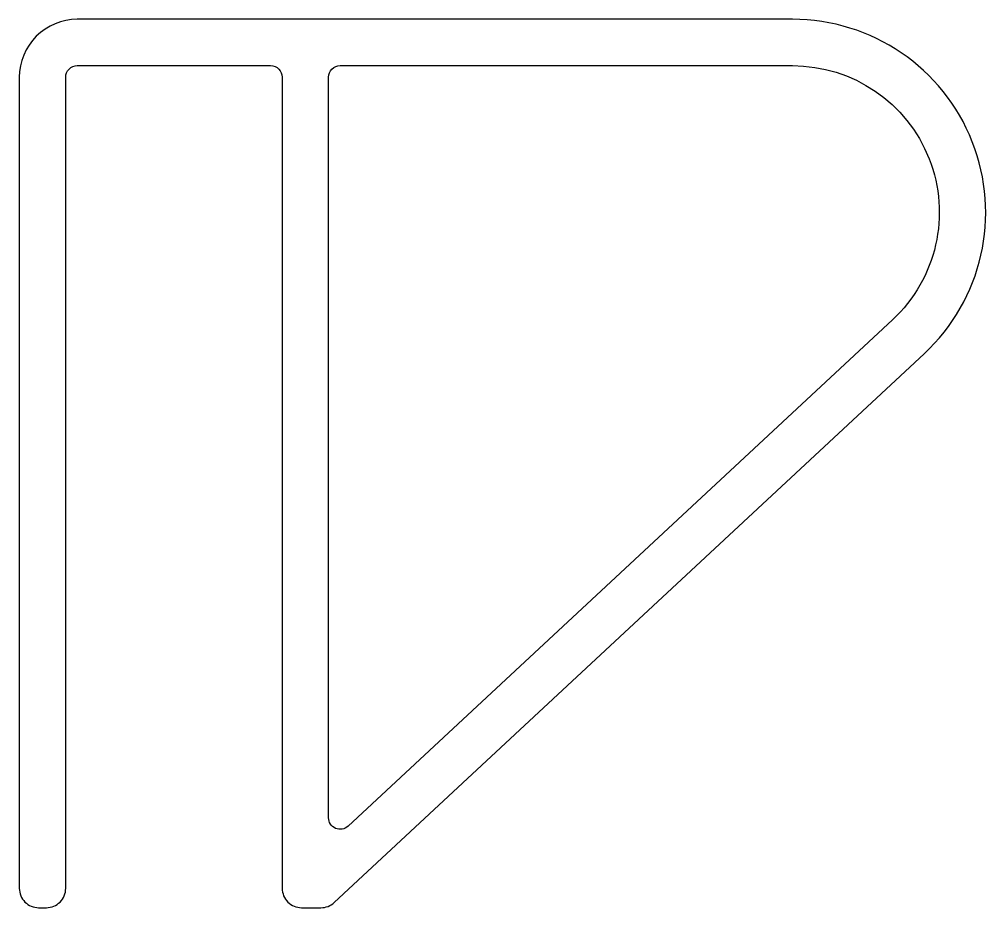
# Model space of a CAD drawing. Extents: x 144.5 to 169.5, y 208.2 to 231.2.
import ezdxf

# ---------------------------------------------------------------- set-up
doc = ezdxf.new("R2010")
doc.units = 0
doc.header["$LTSCALE"] = 15
doc.layers.get('0').update_dxf_attribs({"linetype": 'CONTINUOUS'})

msp = doc.modelspace()

# ---------------------------------------------------------------- linework, layer by layer
at = {"color": 0, "linetype": 'CONTINUOUS', "ltscale": 0.05}
for points in [[(167.919, 222.528, 0.681217), (164.512, 231.188), (146.012, 231.188, 0.414214), (144.512, 229.688), (144.512, 208.688, 0.414214), (145.012, 208.188), (145.212, 208.188, 0.414214), (145.712, 208.688), (145.712, 229.688, -0.414214), (146.012, 229.988), (151.012, 229.988, -0.414214), (151.312, 229.688), (151.312, 208.688, 0.414214), (151.812, 208.188), (152.315, 208.188, 0.189615), (152.656, 208.322)], [(167.101, 223.406), (153.016, 210.297, -0.655296), (152.512, 210.516), (152.512, 229.688, -0.414214), (152.812, 229.988), (164.512, 229.988, -0.681217)]]:
    msp.add_lwpolyline(points, format="xyb", close=True, dxfattribs=at)

doc.saveas('drawing.dxf')
